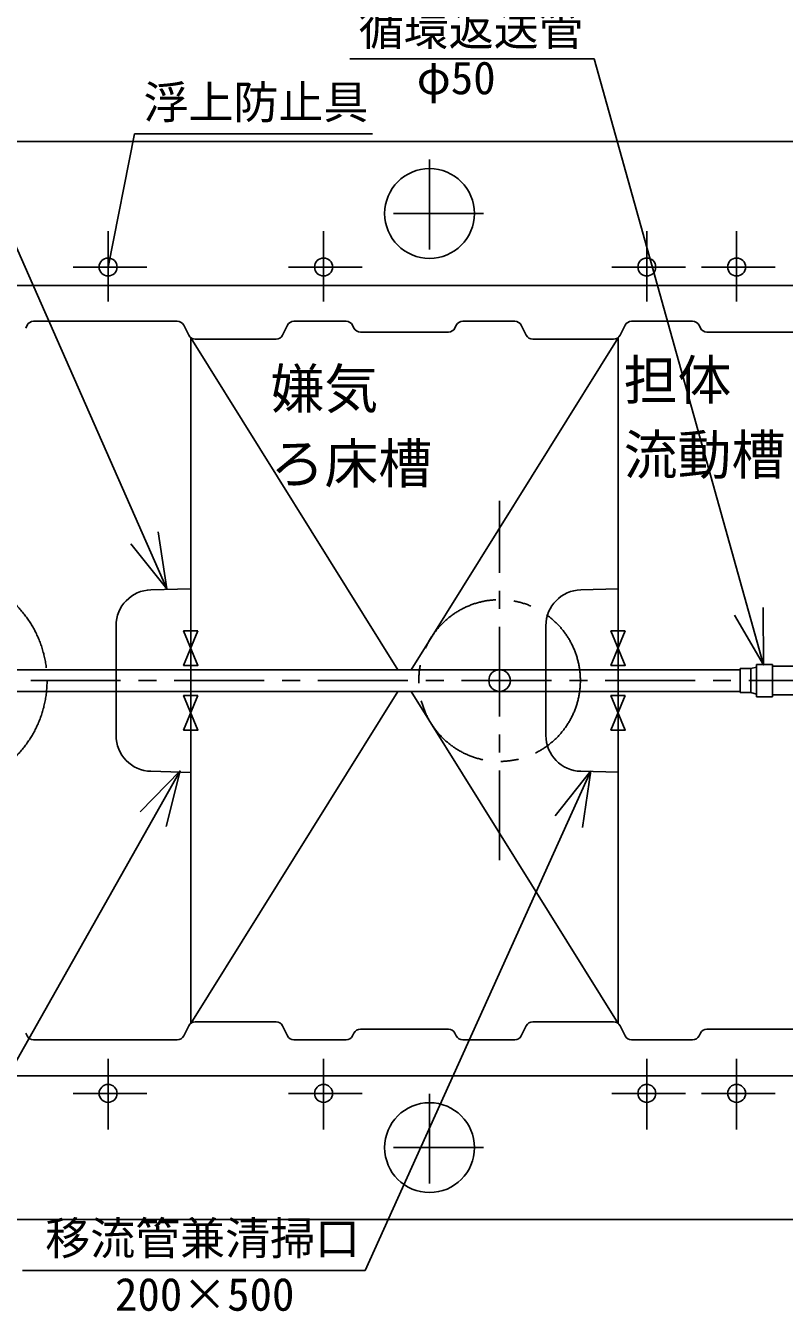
# Model space of a CAD drawing. Units: millimetres, scale not verified. Extents: x -14850 to 14850, y -10500 to 10500.
# Drawn here: x -8718 to -6606, y -1080 to 2498 of the extents above; entities that cross this region are included whole.
import ezdxf
from ezdxf.enums import TextEntityAlignment as Align

# ---------------------------------------------------------------- set-up
doc = ezdxf.new("R2010")
doc.units = ezdxf.units.MM
doc.header["$LTSCALE"] = 50
doc.linetypes.add('CHAIN1', pattern=[8, 5, -1, 1, -1])
for name, color, linetype, lineweight in [('0-0_躯体', 5, 'Continuous', 25), ('0-1_製作', 5, 'Continuous', 25), ('0-2_寸法', 7, 'Continuous', 25), ('0-3_機器', 7, 'Continuous', 25)]:
    doc.layers.add(name, color=color, linetype=linetype, lineweight=lineweight)
doc.styles.add('ＭＳ ゴシック', font='')
doc.styles.get('ＭＳ ゴシック').set_extended_font_data('MS Gothic')

msp = doc.modelspace()

# ---------------------------------------------------------------- linework, layer by layer
at = {"layer": '0-0_躯体', "color": 3}
for p, q in [((-7134.67, 2405.63), (-7815.55, 2405.63)), ((-6663.87, 718.87), (-7134.67, 2405.63)), ((-8325.08, 930.88), (-8937.29, 2318.48)), ((-6353.51, 1775.25), (-9228.4, 1775.25)), ((-8714.03, 1664.2), (-8717.98, 1656.31)), ((-8696.15, 1675.25), (-8295.87, 1675.25)), ((-8277.98, 1664.2), (-8264.03, 1636.31)), ((-8002.98, 1636.31), (-7989.03, 1664.2)), ((-7971.15, 1675.25), (-7825.87, 1675.25)), ((-7804.03, 1656.31), (-7807.98, 1664.2)), ((-7519.03, 1664.2), (-7522.98, 1656.31)), ((-7355.87, 1675.25), (-7501.15, 1675.25)), ((-7337.98, 1664.2), (-7324.03, 1636.31)), ((-7062.98, 1636.31), (-7049.03, 1664.2)), ((-7031.14, 1675.25), (-6860.87, 1675.25)), ((-6839.03, 1656.31), (-6842.98, 1664.2)), ((-8258.51, 1629.53), (-8258.51, -279.02)), ((-7682.21, 705.25), (-8258.51, 1629.53)), ((-8246.14, 1625.25), (-8020.87, 1625.25)), ((-7540.87, 1645.25), (-7786.14, 1645.25)), ((-7644.8, 705.25), (-7068.51, 1629.53)), ((-7306.14, 1625.25), (-7080.87, 1625.25)), ((-7068.51, 1629.53), (-7068.51, -279.02)), ((-6575.87, 1645.25), (-6821.14, 1645.25)), ((-8369.11, 927.8), (-8258.51, 930.7)), ((-7068.51, 930.52), (-7172.12, 927.8)), ((-8466.49, 827.84), (-8466.49, 522.67)), ((-7269.51, 827.84), (-7269.51, 522.67)), ((-6683.51, 720.25), (-6638.51, 720.25)), ((-6683.51, 720.25), (-6683.51, 630.25)), ((-6638.51, 720.25), (-6638.51, 630.25)), ((-9275.8, 705.25), (-6728.51, 705.25)), ((-6728.51, 641.75), (-6728.51, 708.75)), ((-6698.51, 708.75), (-6698.51, 641.75)), ((-6568.51, 715.25), (-6638.51, 715.25)), ((-6728.51, 645.25), (-9275.8, 645.25)), ((-8258.51, -279.02), (-7682.21, 645.25)), ((-7068.51, -279.02), (-7644.8, 645.25)), ((-6683.51, 630.25), (-6638.51, 630.25)), ((-6568.51, 635.25), (-6638.51, 635.25)), ((-8287.42, 423.91), (-9098.14, -1008.84)), ((-8287.42, 423.91), (-8399.28, 309.51)), ((-8369.11, 422.7), (-8258.51, 419.81)), ((-8327.1, 268.9), (-8287.42, 423.91)), ((-7144.78, 424.38), (-7772.42, -966.38)), ((-7144.78, 424.38), (-7243.86, 298.75)), ((-7068.51, 419.99), (-7172.12, 422.7)), ((-7167.77, 266.04), (-7144.78, 424.38)), ((-8277.98, -313.69), (-8264.03, -285.8)), ((-8246.14, -274.75), (-8020.87, -274.75)), ((-8002.98, -285.8), (-7989.03, -313.69)), ((-7337.98, -313.69), (-7324.03, -285.8)), ((-7306.14, -274.75), (-7080.87, -274.75)), ((-7062.98, -285.8), (-7049.03, -313.69)), ((-8714.03, -313.69), (-8717.98, -305.8)), ((-7804.03, -305.8), (-7807.98, -313.69)), ((-7540.87, -294.75), (-7786.14, -294.75)), ((-7519.03, -313.69), (-7522.98, -305.8)), ((-6839.03, -305.8), (-6842.98, -313.69)), ((-6575.87, -294.75), (-6821.14, -294.75)), ((-8696.15, -324.75), (-8295.87, -324.75)), ((-7971.15, -324.75), (-7825.87, -324.75)), ((-7355.87, -324.75), (-7501.15, -324.75)), ((-7031.14, -324.75), (-6860.87, -324.75)), ((-9228.4, -424.75), (-6353.51, -424.75)), ((-7772.42, -966.38), (-8727.12, -966.38))]:
    msp.add_line(p, q, dxfattribs=at)
at = {"layer": '0-0_躯体', "color": 2, "linetype": 'CHAIN1'}
for p, q in [((-7593.51, 2125.25), (-7593.51, 1825.25)), ((-7443.51, 1975.25), (-7743.51, 1975.25)), ((-7593.51, -474.75), (-7593.51, -774.75)), ((-7443.51, -624.75), (-7743.51, -624.75))]:
    msp.add_line(p, q, dxfattribs=at)
at = {"layer": '0-0_躯体', "color": 3, "linetype": 'CHAIN1'}
for p, q in [((-7398.51, 175.25), (-7398.51, 1175.25)), ((-9904.14, 675.25), (-5267.85, 675.25))]:
    msp.add_line(p, q, dxfattribs=at)
at = {"layer": '0-0_躯体', "color": 2}
for points in [[(-9893.51, 2175.25), (-9893.51, -824.75), (-5293.51, -824.75)], [(-5293.51, -824.75), (-5293.51, 2175.25), (-9893.51, 2175.25)]]:
    msp.add_lwpolyline(points, dxfattribs=at)
at = {"layer": '0-0_躯体', "color": 3}
for points in [[(-8425.09, 1055.78), (-8325.08, 930.88), (-8349.24, 1089.05)], [(-6744.18, 857.25), (-6663.87, 718.87), (-6664.23, 878.87)], [(-6728.51, 708.75), (-6698.51, 708.75), (-6683.51, 712.75)], [(-6728.51, 641.75), (-6698.51, 641.75), (-6683.51, 637.75)]]:
    msp.add_lwpolyline(points, dxfattribs=at)
for points in [[(-8238.51, 813.25), (-8278.51, 813.25), (-8238.51, 717.25), (-8278.51, 717.25)], [(-7048.51, 813.25), (-7088.51, 813.25), (-7048.51, 717.25), (-7088.51, 717.25)], [(-8238.51, 633.25), (-8278.51, 633.25), (-8238.51, 537.25), (-8278.51, 537.25)], [(-7048.51, 633.25), (-7088.51, 633.25), (-7048.51, 537.25), (-7088.51, 537.25)]]:
    msp.add_lwpolyline(points, close=True, dxfattribs=at)
at = {"layer": '0-0_躯体', "color": 2}
for centre in [(-7593.51, 1975.25), (-7593.51, -624.75)]:
    msp.add_circle(centre, 125, dxfattribs=at)
at = {"layer": '0-0_躯体', "color": 3, "linetype": 'CHAIN1'}
for centre, radius in [((-8958.51, 675.25), 300), ((-7398.51, 675.25), 225)]:
    msp.add_circle(centre, radius, dxfattribs=at)
at = {"layer": '0-0_躯体', "color": 3}
for centre, radius, start, end in [((-8696.15, 1655.25), 20, 90, 153.43494), ((-8295.87, 1655.25), 20, 26.56505, 90), ((-7971.15, 1655.25), 20, 90, 153.43494), ((-7825.87, 1655.25), 20, 26.56505, 90), ((-7786.14, 1665.25), 20, 206.56503, 270), ((-7540.87, 1665.25), 20, 270, 333.43494), ((-7501.15, 1655.25), 20, 90, 153.43494), ((-7355.87, 1655.25), 20, 26.56505, 90), ((-7031.14, 1655.25), 20, 90, 153.43494), ((-6860.87, 1655.25), 20, 26.56505, 90), ((-6821.14, 1665.25), 20, 206.56503, 270), ((-8246.14, 1645.25), 20, 206.56503, 270), ((-8020.87, 1645.25), 20, 270, 333.43494), ((-7306.14, 1645.25), 20, 206.56503, 270), ((-7080.87, 1645.25), 20, 270, 333.43494), ((-8366.49, 827.84), 100, 91.5, 180), ((-7169.51, 827.84), 100, 91.5, 180), ((-8366.49, 522.67), 100, 180, 268.5), ((-7169.51, 522.67), 100, 180, 268.5), ((-8246.14, -294.75), 20, 90, 153.43494), ((-8020.87, -294.75), 20, 26.56505, 90), ((-7306.14, -294.75), 20, 90, 153.43494), ((-7080.87, -294.75), 20, 26.56505, 90), ((-8696.15, -304.75), 20, 206.56503, 270), ((-8295.87, -304.75), 20, 270, 333.43494), ((-7971.15, -304.75), 20, 206.56503, 270), ((-7825.87, -304.75), 20, 270, 333.43494), ((-7786.14, -314.75), 20, 90, 153.43494), ((-7540.87, -314.75), 20, 26.56505, 90), ((-7501.15, -304.75), 20, 206.56503, 270), ((-7355.87, -304.75), 20, 270, 333.43494), ((-7031.14, -304.75), 20, 206.56503, 270), ((-6860.87, -304.75), 20, 270, 333.43494), ((-6821.14, -314.75), 20, 90, 153.43494)]:
    msp.add_arc(centre, radius, start, end, dxfattribs=at)
at = {"layer": '0-1_製作', "color": 3}
msp.add_circle((-7398.51, 675.25), 30, dxfattribs=at)
at = {"layer": '0-2_寸法', "color": 4}
for q in [(-8488.51, 1826.3), (-7752.02, 2196.74)]:
    msp.add_line((-8415.4, 2196.74), q, dxfattribs=at)
at = {"layer": '0-2_寸法'}
for p, q in [((-8488.51, 1926.5), (-8488.51, 1730.02)), ((-7888.51, 1926.5), (-7888.51, 1730.02)), ((-6988.51, 1926.5), (-6988.51, 1730.02)), ((-6738.5, 1926.5), (-6738.5, 1730.02)), ((-8585.83, 1826.3), (-8380.68, 1826.3)), ((-7985.83, 1826.3), (-7780.68, 1826.3)), ((-7085.83, 1826.3), (-6880.68, 1826.3)), ((-6835.83, 1826.3), (-6630.68, 1826.3)), ((-8488.51, -573.91), (-8488.51, -377.42)), ((-7888.51, -573.91), (-7888.51, -377.42)), ((-6988.51, -573.91), (-6988.51, -377.42)), ((-6738.5, -573.91), (-6738.5, -377.42)), ((-8585.83, -473.7), (-8380.68, -473.7)), ((-7985.83, -473.7), (-7780.68, -473.7)), ((-7085.83, -473.7), (-6880.68, -473.7)), ((-6835.83, -473.7), (-6630.68, -473.7))]:
    msp.add_line(p, q, dxfattribs=at)
for centre in [(-8488.51, 1826.3), (-7888.51, 1826.3), (-6988.51, 1826.3), (-6738.5, 1826.3), (-8488.51, -473.7), (-7888.51, -473.7), (-6988.51, -473.7), (-6738.5, -473.7)]:
    msp.add_circle(centre, 25, dxfattribs=at)

# ---------------------------------------------------------------- texts
at = {"layer": '0-0_躯体', "color": 4, "style": 'ＭＳ ゴシック'}
for s, height, p in [('\u3000循環返送管\u3000', 91.79, (-7915.85, 2415.37)), ('\u3000\u3000φ50', 91.79, (-7879.63, 2279.57)), ('担体', 110, (-7052.98, 1423.69)), ('嫌気', 110, (-8036.34, 1399.6)), ('流動槽', 110, (-7052.98, 1215.69)), ('ろ床槽', 110, (-8036.34, 1191.6)), ('移流管兼清掃口', 91.79, (-8663.6, -950.42))]:
    msp.add_text(s, height=height, dxfattribs=at).set_placement(p, align=Align.BOTTOM_LEFT)
at = {"layer": '0-2_寸法', "color": 4, "style": 'ＭＳ ゴシック'}
msp.add_text('浮上防止具', height=91.79, dxfattribs=at).set_placement((-8389.94, 2211.63), align=Align.BOTTOM_LEFT)
at = {"layer": '0-3_機器', "color": 4, "style": 'ＭＳ ゴシック'}
msp.add_text('200×500', height=91.79, dxfattribs=at).set_placement((-8469.32, -1106.29), align=Align.BOTTOM_LEFT)

doc.saveas('drawing.dxf')
